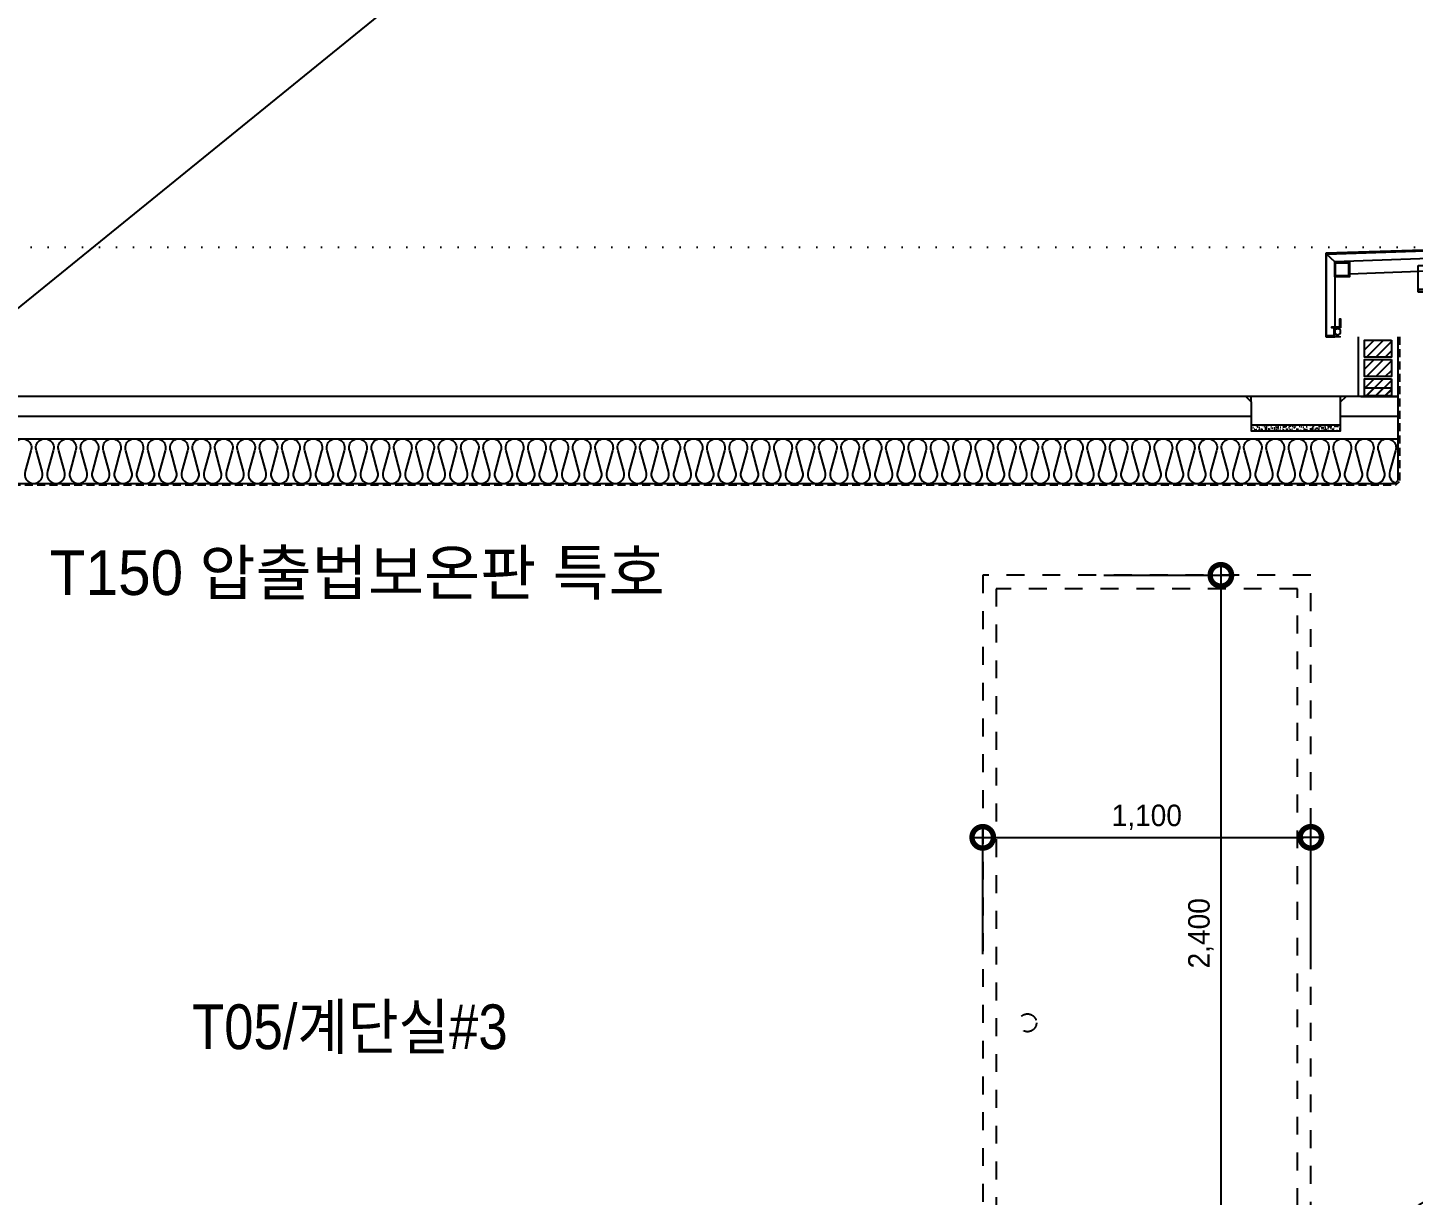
# Model space of a CAD drawing. Header units: millimetres. Extents: x -37526 to 92296, y -340 to 26760.
# Drawn here: x 8458 to 13103, y 18932 to 22846 of the extents above; entities that cross this region are included whole.
import ezdxf
from ezdxf.enums import TextEntityAlignment as Align

# ---------------------------------------------------------------- set-up
doc = ezdxf.new("R2010")
doc.units = ezdxf.units.MM
doc.header["$LTSCALE"] = 60
for name, pattern in [('DOT', [6.35, 0, -6.35]), ('HID', [2.3, 1.5, -0.8]), ('HIDDEN', [2, 1, -1])]:
    doc.linetypes.add(name, pattern=pattern)
doc.layers.get('Defpoints').update_dxf_attribs({"color": 151})
for name, color, linetype, plot in [('#체크사항0208', 20, 'Continuous', False), ('NOPLOT', 191, 'Continuous', False), ('NOPLOT-DIM', 191, 'Continuous', False), ('NOPLOT-TEXT', 11, 'Continuous', False), ('NOPLOT-단열', 21, 'Continuous', False)]:
    doc.layers.add(name, color=color, linetype=linetype, plot=plot)
for name, color, linetype in [('0-Sheet', 7, 'Continuous'), ('A-DIM', 7, 'Continuous'), ('A-DOOR-ELE', 5, 'Continuous'), ('A-ETC-8', 8, 'Continuous'), ('A-FIN', 6, 'Continuous'), ('A-FIN-8', 8, 'Continuous'), ('A-FIN-9', 7, 'Continuous'), ('A-hat', 8, 'Continuous'), ('A-HAT-9', 9, 'Continuous'), ('A-HAT-WIREMESH', 9, 'g_mesh'), ('A-WALL', 3, 'Continuous'), ('A-WP', 1, 'HID'), ('cen', 1, 'Continuous'), ('INSUL', 8, 'Continuous')]:
    doc.layers.add(name, color=color, linetype=linetype)
doc.styles.add('Gdim', font='Dotum.ttf')
doc.styles.add('Gtx', font='Dotum.ttf')
doc.linetypes.add('g_mesh', pattern='A,10,-0.8,["X",Gdim,S=0.6,R=0,X=-0.15,Y=-0.3],-0.8', length=11.6)
doc.dimstyles.new('Gdim30(INT)', dxfattribs={"dimscale": 24, "dimtxt": 3, "dimasz": 1, "dimexe": 1.5, "dimexo": 2, "dimgap": 1, "dimtad": 1, "dimdec": 0, "dimzin": 0, "dimdsep": 46, "dimlunit": 6, "dimtxsty": 'Gdim', "dimblk": 'ToneDOT', "dimcen": 1.5, "dimdle": 1.5, "dimclrd": 1, "dimclre": 1, "dimclrt": 256, "dimadec": 1, "dimazin": 0, "dimtfac": 1, "dimtdec": 0, "dimtix": 1, "dimtmove": 2, "dimatfit": 3, "dimldrblk": 'DOT', "dimfxl": 0, "dimtolj": 1, "dimtzin": 0, "dimlwd": -1, "dimlwe": -1, "dimarcsym": 0})

# ---------------------------------------------------------------- blocks, each defined once
blk = doc.blocks.new('ToneDOT')
at = {"layer": 'A-DIM', "color": 1, "linetype": 'ByBlock'}
blk.add_line((1.5, 0), (-1.5, 0), dxfattribs=at)
at = {"layer": 'A-DIM', "color": 1, "linetype": 'ByBlock', "const_width": 3}
blk.add_lwpolyline([(0.375, 0, 1), (-0.375, 0, 1)], format="xyb", close=True, dxfattribs=at)
blk = doc.blocks.new('*D39')
at = {"layer": 'Defpoints', "color": 0, "transparency": 16777216}
for p in [(394.5, 2436), (394.5, 36), (834.4, 36)]:
    blk.add_point(p, dxfattribs=at)
at = {"layer": 'NOPLOT-DIM', "color": 1, "transparency": 16777216}
for p, q in [((442.5, 2436), (870.4, 2436)), ((834.4, 2412), (834.4, 60)), ((442.5, 36), (870.4, 36))]:
    blk.add_line(p, q, dxfattribs=at)
at = {"layer": 'NOPLOT-DIM', "color": 1, "transparency": 16777216, "xscale": 24, "yscale": 24, "zscale": 24}
for p, rotation in [((834.4, 2436), 90), ((834.4, 36), 270)]:
    blk.add_blockref('ToneDOT', p, dxfattribs=dict(at, rotation=rotation))
at = {"layer": 'NOPLOT-DIM', "transparency": 16777216, "insert": (767.4, 1236), "char_height": 72, "attachment_point": 5, "rotation": 90, "style": 'Gdim'}
blk.add_mtext('\\A1;2,400', dxfattribs=at)
blk = doc.blocks.new('_Dot')
at = {"color": 0, "linetype": 'ByBlock', "lineweight": -2}
blk.add_line((-0.5, 0), (-1, 0), dxfattribs=at)
at = {"color": 0, "linetype": 'ByBlock', "const_width": 0.5}
blk.add_lwpolyline([(-0.25, 0, 1), (0.25, 0, 1)], format="xyb", close=True, dxfattribs=at)
blk = doc.blocks.new('*D40')
at = {"layer": 'Defpoints', "color": 0, "transparency": 16777216}
for p in [(1136, 1557.6), (36, 1117.7, 0), (1136, 1117.7, 0)]:
    blk.add_point(p, dxfattribs=at)
at = {"layer": 'NOPLOT-DIM', "color": 1, "transparency": 16777216}
for p, q in [((36, 1165.7), (36, 1593.6)), ((1136, 1165.7), (1136, 1593.6)), ((60, 1557.6), (1112, 1557.6))]:
    blk.add_line(p, q, dxfattribs=at)
at = {"layer": 'NOPLOT-DIM', "color": 1, "transparency": 16777216, "xscale": 24, "yscale": 24, "zscale": 24, "rotation": 180}
blk.add_blockref('ToneDOT', (36, 1557.6), dxfattribs=at)
at = {"layer": 'NOPLOT-DIM', "color": 1, "transparency": 16777216, "xscale": 24, "yscale": 24, "zscale": 24}
blk.add_blockref('ToneDOT', (1136, 1557.6), dxfattribs=at)
at = {"layer": 'NOPLOT-DIM', "transparency": 16777216, "insert": (586, 1624.6), "char_height": 72, "attachment_point": 5, "style": 'Gdim'}
blk.add_mtext('\\A1;1,100', dxfattribs=at)
blk = doc.blocks.new('A$C17189e19')
at = {"layer": 'A-HAT-9'}
h = blk.add_hatch(dxfattribs=at)
h.set_pattern_fill('AR-SAND', color=256, scale=0.3)
h.set_pattern_definition([(37.5, (-113396.389, 321843.363), (-0.4800094, 14.6823971), [0, -11.5824, 0, -12.954, 0, -12.3825]), (7.5, (-113396.389, 321843.363), (13.4856985, 21.504753), [0, -6.2484, 0, -10.4394, 0, -4.0005]), (327.5, (-113405.761, 321843.363), (23.7297711, 0.04311554), [0, -3.81, 0, -13.716, 0, -17.907]), (317.5, (-113405.761, 321843.363), (22.9066936, 6.6878797), [0, -1.905, 0, -8.9916, 0, -10.287])])
h.paths.add_polyline_path([(0, -96), (300, -96), (300, -116), (0, -116)])
at = {"layer": 'A-FIN'}
for points in [[(-18, 0), (0, -18), (0, -116), (300, -116), (300, -18), (318, 0)], [(0, -96), (300, -96)]]:
    blk.add_lwpolyline(points, dxfattribs=at)
at = {"layer": 'NOPLOT'}
for p, q in [((0, -18), (0, 0)), ((300, -18), (300, 0))]:
    blk.add_line(p, q, dxfattribs=at)
blk = doc.blocks.new('A$C632c858f')
at = {"layer": 'A-ETC-8'}
blk.add_arc((-2.8, 0), 24, 341.8248, 18.1752, dxfattribs=at)
blk.add_ellipse((34, 0), major_axis=(7.59, 0), ratio=0.987937, dxfattribs=at)
at = {"layer": 'NOPLOT'}
blk.add_line((0, 0), (58.4, 0), dxfattribs=at)
for points in [[(0, 7.5), (41, 7.5)], [(0, -7.5), (41, -7.5)]]:
    blk.add_lwpolyline(points, dxfattribs=at)
blk = doc.blocks.new('A$Cae507117')
at = {"layer": 'A-ETC-8'}
for points in [[(-50, 0), (-50, -50), (0, -50), (0, 0)], [(-46.8, -3.2), (-46.8, -46.8), (-3.2, -46.8), (-3.2, -3.2)]]:
    blk.add_lwpolyline(points, close=True, dxfattribs=at)
blk = doc.blocks.new('M12-STUD ANCHOR')
at = {"layer": 'A-ETC-8'}
for p, q in [((22.7, 48), (23.9, 49.2)), ((34.7, 48), (22.7, 48)), ((22.7, -20.8), (22.7, 48)), ((33.5, 49.2), (23.9, 49.2)), ((23.9, -20.8), (23.9, 49.2)), ((28.7, 54.2), (28.7, -55.8)), ((33.5, 49.2), (34.7, 48)), ((33.5, -20.8), (33.5, 49.2)), ((34.7, -20.8), (34.7, 48)), ((17.8, 33.7), (17.8, 40.7)), ((28.2, 30.2), (18, 31.2)), ((18, 28.2), (18, 31.2)), ((18, 31.2), (29.2, 31.2)), ((28.2, 27.2), (18, 28.2)), ((28.7, 42.2), (19.2, 42.2)), ((28.7, 32.2), (19.2, 32.2)), ((23.3, 33.7), (23.3, 40.7)), ((28.2, 27.2), (28.2, 30.2)), ((39.5, 28.2), (28.2, 28.2)), ((28.7, 42.2), (38.2, 42.2)), ((28.7, 32.2), (38.2, 32.2)), ((29.2, 29.2), (29.2, 32.2)), ((39.5, 31.2), (29.2, 32.2)), ((39.5, 28.2), (29.2, 29.2)), ((34.2, 33.7), (34.2, 40.7)), ((39.5, 28.2), (39.5, 31.2)), ((39.7, 33.7), (39.7, 40.7)), ((20.5, -38.8), (21.7, -20.8)), ((28.7, -38.8), (20.5, -38.8)), ((21.7, -20.8), (24.3, -20.8)), ((22.7, -18.4), (34.7, -18.4)), ((22.7, -38.8), (22.7, -48.4)), ((22.7, -41.2), (34.7, -41.2)), ((22.7, -42.4), (34.7, -42.4)), ((28.7, -20.8), (24.8, -20.8)), ((25.8, -32.3), (32, -26.1)), ((26.2, -32.6), (32.3, -26.5)), ((31.1, -35.9), (27.5, -35.9)), ((31.1, -36.4), (27.5, -36.4)), ((35.7, -20.8), (28.7, -20.8)), ((31.1, -38.8), (28.7, -38.8)), ((32.3, -38.8), (36.9, -38.8)), ((34.7, -38.8), (34.7, -48.4)), ((36.9, -38.8), (35.7, -20.8)), ((22.7, -48.4), (28.7, -48.4)), ((28.7, -50.8), (22.7, -48.4)), ((28.7, -50.8), (34.7, -48.4)), ((34.7, -48.4), (28.7, -48.4))]:
    blk.add_line(p, q, dxfattribs=at)
for centre, radius, start, end in [((19.2, 40.7), 1.47, 90, 180), ((19.2, 33.7), 1.47, 180, 270), ((21.8, 40.7), 1.47, 360, 90), ((21.8, 33.7), 1.47, 270, 360), ((24.7, 40.7), 1.47, 90, 180), ((24.7, 33.7), 1.47, 180, 270), ((32.8, 40.7), 1.47, 360, 90), ((32.8, 33.7), 1.47, 270, 360), ((35.7, 40.7), 1.47, 90, 180), ((35.7, 33.7), 1.47, 180, 270), ((38.2, 40.7), 1.47, 360, 90), ((38.2, 33.7), 1.47, 270, 360), ((27.7, -21.9), 3.6, 161.9622, 315), ((27.7, -21.9), 3.12, 159.0667, 315), ((27.5, -34), 2.4, 135, 270), ((27.5, -34), 1.92, 135, 270), ((31.1, -25.3), 1.68, 315, 135), ((31.1, -25.3), 1.2, 315, 135), ((31.1, -37.6), 1.68, 314.4153, 90), ((31.1, -37.6), 1.2, 270, 90)]:
    blk.add_arc(centre, radius, start, end, dxfattribs=at)
blk = doc.blocks.new('A$C7453124a')
at = {"layer": 'A-ETC-8'}
for points in [[(-40, 88.4), (40, 88.4), (40, 0), (-40, 0)], [(-40, 8), (-40, 0), (40, 0), (40, 8)], [(-20, 8), (20, 8), (20, 12), (-20, 12)]]:
    blk.add_lwpolyline(points, close=True, dxfattribs=at)
blk.add_blockref('M12-STUD ANCHOR', (-28.7, -16.2), dxfattribs=at)
blk = doc.blocks.new('A$C74a2a393')
at = {"layer": 'A-ETC-8', "elevation": 0}
for points in [[(-50, -100), (-50, 0), (0, 0), (0, -100)], [(-46.8, -96.8), (-46.8, -3.2), (-3.2, -3.2), (-3.2, -96.8)]]:
    blk.add_lwpolyline(points, close=True, dxfattribs=at)
blk = doc.blocks.new('A$Cbf7c2b19')
at = {"layer": '0-Sheet'}
for p, q in [((0, 0, 0), (0, -280)), ((-3, -277), (-3, -2.9, 0)), ((-42, -253), (-42, -250)), ((-42, -250), (-30, -250)), ((-30, -253), (-42, -253)), ((-30, -280), (-30, -253)), ((-27, -250), (-27, -277)), ((-27, -277), (-3, -277)), ((0, -280), (-30, -280))]:
    blk.add_line(p, q, dxfattribs=at)
at = {"layer": 'A-ETC-8'}
for p, q in [((-600, -8.5), (-627, 17, 0)), ((-30, -29.1, 0), (-3, -3, 0)), ((-30, -29.1, 0), (-30, -250)), ((-627, -77), (-600, -50)), ((-558, -77), (-558, -50)), ((-80, -68.7, 0), (-505, -52.6, 0))]:
    blk.add_line(p, q, dxfattribs=at)
blk.add_lwpolyline([(-558, -50), (-600, -50), (-600, -8.5), (-30, -29.1)], dxfattribs=at)
at = {"layer": 'A-ETC-8', "elevation": 0}
blk.add_lwpolyline([(-50, -250), (-20, -250), (-20, -247), (-47, -247), (-47, -220), (-50, -220)], close=True, dxfattribs=at)
at = {"layer": 'A-ETC-8'}
blk.add_arc((-40, -343.7), 64.5, 81.0843, 98.9157, dxfattribs=at)
blk.add_ellipse((-40, -263.5), major_axis=(0, 10), ratio=0.999542, dxfattribs=at)
at = {"layer": 'A-FIN-9'}
for p, q in [((-630, -80), (-630, 20, 0)), ((-630, 20, 0), (0, 0, 0)), ((-3, -3, 0), (-627, 17, 0)), ((-627, 17, 0), (-627, -77)), ((-558, -80), (-630, -80)), ((-627, -77), (-555, -77)), ((-558, -87), (-558, -80)), ((-555, -87), (-558, -87)), ((-555, -77), (-555, -87))]:
    blk.add_line(p, q, dxfattribs=at)
at = {"layer": 'A-ETC-8'}
for name, p in [('A$C74a2a393', (-505, -11.9, 0)), ('A$Cae507117', (-30, -29.1, 0))]:
    blk.add_blockref(name, p, dxfattribs=at)
at = {"layer": 'A-ETC-8', "xscale": -1}
blk.add_blockref('A$C7453124a', (-350, -130), dxfattribs=at)
at = {"layer": 'A-ETC-8', "xscale": -1, "rotation": 180}
blk.add_blockref('A$C632c858f', (-600, -87.5), dxfattribs=at)
blk = doc.blocks.new('A$Ca38c1581')
at = {"layer": 'A-DOOR-ELE', "linetype": 'HIDDEN', "elevation": 0}
for points in [[(1136, 2436), (36, 2436), (36, 36), (1136, 36)], [(1091, 2391), (81, 2391), (81, 81), (1091, 81)]]:
    blk.add_lwpolyline(points, close=True, dxfattribs=at)
at = {"layer": 'A-DOOR-ELE', "linetype": 'HIDDEN'}
blk.add_circle((186, 936, 0), 30, dxfattribs=at)
at = {"layer": 'NOPLOT-DIM'}
for base, p1, p2, angle, picture, middle in [((834.4, 36), (394.5, 2436), (394.5, 36), 90, '*D39', (767.4, 1236)), ((1136, 1557.6), (36, 1117.7, 0), (1136, 1117.7, 0), 180, '*D40', (586, 1624.6))]:
    dim = blk.add_linear_dim(base=base, p1=p1, p2=p2, angle=angle, dimstyle='Gdim30(INT)', dxfattribs=at)
    dim.commit()
    dim.dimension.update_dxf_attribs({"geometry": picture, "text_midpoint": middle})

msp = doc.modelspace()

# ---------------------------------------------------------------- hatches: boundary and pattern name
at = {"layer": 'A-hat', "lineweight": -3}
h = msp.add_hatch(dxfattribs=at)
h.set_pattern_fill('ANSI31', color=256, scale=7, style=0)
h.set_pattern_definition([(45, (-76296.025, 24120.123), (-15.715448, 15.715448), [])])
h.paths.add_polyline_path([(12939.9, 21798.5), (13029.9, 21798.5), (13029.9, 21741.5), (12939.9, 21741.5)])
h = msp.add_hatch(dxfattribs=at)
h.set_pattern_fill('ANSI31', color=256, scale=7, style=0)
h.set_pattern_definition([(45, (-76296.025, 24055.123), (-15.715448, 15.715448), [])])
h.paths.add_polyline_path([(12939.9, 21733.5), (13029.9, 21733.5), (13029.9, 21676.5), (12939.9, 21676.5)])
h = msp.add_hatch(dxfattribs=at)
h.set_pattern_fill('ANSI31', color=256, scale=7, style=0)
h.set_pattern_definition([(45, (-76296.025, 23990.123), (-15.715448, 15.715448), [])])
h.paths.add_polyline_path([(12939.9, 21668.5), (13029.9, 21668.5), (13029.9, 21611.5), (12939.9, 21611.5)])
h = msp.add_hatch(dxfattribs=at)
h.set_pattern_fill('ANSI31', color=256, scale=7, style=0)
h.set_pattern_definition([(45, (-76296.025, 23960.123), (-15.715448, 15.715448), [])])
h.paths.add_polyline_path([(13029.9, 21610), (12939.9, 21610), (12939.9, 21638.5), (13029.9, 21638.5)])

# ---------------------------------------------------------------- linework, layer by layer
at = {"layer": '#체크사항0208'}
msp.add_lwpolyline([(4594.6, 18795.7), (13173.3, 25759.8), (15030.4, 18812.5)], dxfattribs=at)
msp.add_lwpolyline([(13530.4, 18812.5, 0.520567), (13030.4, 18812.5, 0.520567), (12774.5, 18568.3, 0.520567), (12774.5, 18068.3, 0.520567), (12774.5, 17568.3, 0.520567), (12774.5, 17068.3, 0.520567), (12774.5, 16772.4, 0.520567), (13274.5, 16772.4, 0.520567)], format="xyb", dxfattribs=at)
at = {"layer": 'A-FIN'}
for p, q in [((12919.9, 21610), (12919.9, 21810)), ((13051.9, 21610, 0), (7377.9, 21610, 0)), ((12927.9, 21610, 0), (13051.9, 21610, 0))]:
    msp.add_line(p, q, dxfattribs=at)
at = {"layer": 'A-FIN-8'}
for p, q in [((13051.9, 21810), (13051.9, 21328.2)), ((13041.7, 21318, 0), (13051.9, 21328.2, 0)), ((6878.2, 21318, 0), (13041.7, 21318, 0))]:
    msp.add_line(p, q, dxfattribs=at)
at = {"layer": 'A-HAT-WIREMESH', "ltscale": 0.6}
for p, q in [((12559.9, 21543), (7359.9, 21543, 0)), ((13051.9, 21543, 0), (12859.9, 21543))]:
    msp.add_line(p, q, dxfattribs=at)
at = {"layer": 'A-WALL', "elevation": 0}
for points in [[(13029.9, 21798.5), (13029.9, 21741.5), (12939.9, 21741.5), (12939.9, 21798.5)], [(13029.9, 21733.5), (13029.9, 21676.5), (12939.9, 21676.5), (12939.9, 21733.5)], [(13029.9, 21668.5), (13029.9, 21611.5), (12939.9, 21611.5), (12939.9, 21668.5)], [(13029.9, 21638.5), (13029.9, 21610), (12939.9, 21610), (12939.9, 21638.5)]]:
    msp.add_lwpolyline(points, close=True, dxfattribs=at)
at = {"layer": 'A-WP', "ltscale": 0.3}
for p, q in [((13056.9, 21810), (13056.9, 21325.1)), ((13044.8, 21313, 0), (13056.9, 21325.1, 0)), ((6875.1, 21313, 0), (13044.8, 21313, 0))]:
    msp.add_line(p, q, dxfattribs=at)
at = {"layer": 'cen', "color": 11, "linetype": 'DOT', "ltscale": 0.15}
msp.add_line((3260, 22110), (21320, 22110), dxfattribs=at)
at = {"layer": 'INSUL'}
msp.add_line((6867.9, 21468, 0), (13051.9, 21468, 0), dxfattribs=at)
at = {"layer": 'INSUL', "elevation": 0}
msp.add_lwpolyline([(8412.6, 21427.4, -1.449198), (8468.7, 21427.4), (8450.1, 21358.7, 0.524856), (8478.2, 21318, 0.524856), (8506.2, 21358.7), (8487.6, 21427.4, -1.449198), (8543.7, 21427.4), (8525.1, 21358.7, 0.524856), (8553.2, 21318, 0.524856), (8581.2, 21358.7), (8562.6, 21427.4, -1.449198), (8618.7, 21427.4), (8600.1, 21358.7, 0.524856), (8628.2, 21318, 0.524856), (8656.2, 21358.7), (8637.6, 21427.4, -1.449198), (8693.7, 21427.4), (8675.1, 21358.7, 0.524856), (8703.2, 21318, 0.524856), (8731.2, 21358.7), (8712.6, 21427.4, -1.449198), (8768.7, 21427.4), (8750.1, 21358.7, 0.524856), (8778.2, 21318, 0.524856), (8806.2, 21358.7), (8787.6, 21427.4, -1.449198), (8843.7, 21427.4), (8825.1, 21358.7, 0.524856), (8853.2, 21318, 0.524856), (8881.2, 21358.7), (8862.6, 21427.4, -1.449198), (8918.7, 21427.4), (8900.1, 21358.7, 0.524856), (8928.2, 21318, 0.524856), (8956.2, 21358.7), (8937.6, 21427.4, -1.449198), (8993.7, 21427.4), (8975.1, 21358.7, 0.524856), (9003.2, 21318, 0.524856), (9031.2, 21358.7), (9012.6, 21427.4, -1.449198), (9068.7, 21427.4), (9050.1, 21358.7, 0.524856), (9078.2, 21318, 0.524856), (9106.2, 21358.7), (9087.6, 21427.4, -1.449198), (9143.7, 21427.4), (9125.1, 21358.7, 0.524856), (9153.2, 21318, 0.524856), (9181.2, 21358.7), (9162.6, 21427.4, -1.449198), (9218.7, 21427.4), (9200.1, 21358.7, 0.524856), (9228.2, 21318, 0.524856), (9256.2, 21358.7), (9237.6, 21427.4, -1.449198), (9293.7, 21427.4), (9275.1, 21358.7, 0.524856), (9303.2, 21318, 0.524856), (9331.2, 21358.7), (9312.6, 21427.4, -1.449198), (9368.7, 21427.4), (9350.1, 21358.7, 0.524856), (9378.2, 21318, 0.524856), (9406.2, 21358.7), (9387.6, 21427.4, -1.449198), (9443.7, 21427.4), (9425.1, 21358.7, 0.524856), (9453.2, 21318, 0.524856), (9481.2, 21358.7), (9462.6, 21427.4, -1.449198), (9518.7, 21427.4), (9500.1, 21358.7, 0.524856), (9528.2, 21318, 0.524856), (9556.2, 21358.7), (9537.6, 21427.4, -1.449198), (9593.7, 21427.4), (9575.1, 21358.7, 0.524856), (9603.2, 21318, 0.524856), (9631.2, 21358.7), (9612.6, 21427.4, -1.449198), (9668.7, 21427.4), (9650.1, 21358.7, 0.524856), (9678.2, 21318, 0.524856), (9706.2, 21358.7), (9687.6, 21427.4, -1.449198), (9743.7, 21427.4), (9725.1, 21358.7, 0.524856), (9753.2, 21318, 0.524856), (9781.2, 21358.7), (9762.6, 21427.4, -1.449198), (9818.7, 21427.4), (9800.1, 21358.7, 0.524856), (9828.2, 21318, 0.524856), (9856.2, 21358.7), (9837.6, 21427.4, -1.449198), (9893.7, 21427.4), (9875.1, 21358.7, 0.524856), (9903.2, 21318, 0.524856), (9931.2, 21358.7), (9912.6, 21427.4, -1.449198), (9968.7, 21427.4), (9950.1, 21358.7, 0.524856), (9978.2, 21318, 0.524856), (10006.2, 21358.7), (9987.6, 21427.4, -1.449198), (10043.7, 21427.4), (10025.1, 21358.7, 0.524856), (10053.2, 21318, 0.524856), (10081.2, 21358.7), (10062.6, 21427.4, -1.449198), (10118.7, 21427.4), (10100.1, 21358.7, 0.524856), (10128.2, 21318, 0.524856), (10156.2, 21358.7), (10137.6, 21427.4, -1.449198), (10193.7, 21427.4), (10175.1, 21358.7, 0.524856), (10203.2, 21318, 0.524856), (10231.2, 21358.7), (10212.6, 21427.4, -1.449198), (10268.7, 21427.4), (10250.1, 21358.7, 0.524856), (10278.2, 21318, 0.524856), (10306.2, 21358.7), (10287.6, 21427.4, -1.449198), (10343.7, 21427.4), (10325.1, 21358.7, 0.524856), (10353.2, 21318, 0.524856), (10381.2, 21358.7), (10362.6, 21427.4, -1.449198), (10418.7, 21427.4), (10400.1, 21358.7, 0.524856), (10428.2, 21318, 0.524856), (10456.2, 21358.7), (10437.6, 21427.4, -1.449198), (10493.7, 21427.4), (10475.1, 21358.7, 0.524856), (10503.2, 21318, 0.524856), (10531.2, 21358.7), (10512.6, 21427.4, -1.449198), (10568.7, 21427.4), (10550.1, 21358.7, 0.524856), (10578.2, 21318, 0.524856), (10606.2, 21358.7), (10587.6, 21427.4, -1.449198), (10643.7, 21427.4), (10625.1, 21358.7, 0.524856), (10653.2, 21318, 0.524856), (10681.2, 21358.7), (10662.6, 21427.4, -1.449198), (10718.7, 21427.4), (10700.1, 21358.7, 0.524856), (10728.2, 21318, 0.524856), (10756.2, 21358.7), (10737.6, 21427.4, -1.449198), (10793.7, 21427.4), (10775.1, 21358.7, 0.524856), (10803.2, 21318, 0.524856), (10831.2, 21358.7), (10812.6, 21427.4, -1.449198), (10868.7, 21427.4), (10850.1, 21358.7, 0.524856), (10878.2, 21318, 0.524856), (10906.2, 21358.7), (10887.6, 21427.4, -1.449198), (10943.7, 21427.4), (10925.1, 21358.7, 0.524856), (10953.2, 21318, 0.524856), (10981.2, 21358.7), (10962.6, 21427.4, -1.449198), (11018.7, 21427.4), (11000.1, 21358.7, 0.524856), (11028.2, 21318, 0.524856), (11056.2, 21358.7), (11037.6, 21427.4, -1.449198), (11093.7, 21427.4), (11075.1, 21358.7, 0.524856), (11103.2, 21318, 0.524856), (11131.2, 21358.7), (11112.6, 21427.4, -1.449198), (11168.7, 21427.4), (11150.1, 21358.7, 0.524856), (11178.2, 21318, 0.524856), (11206.2, 21358.7), (11187.6, 21427.4, -1.449198), (11243.7, 21427.4), (11225.1, 21358.7, 0.524856), (11253.2, 21318, 0.524856), (11281.2, 21358.7), (11262.6, 21427.4, -1.449198), (11318.7, 21427.4), (11300.1, 21358.7, 0.524856), (11328.2, 21318, 0.524856), (11356.2, 21358.7), (11337.6, 21427.4, -1.449198), (11393.7, 21427.4), (11375.1, 21358.7, 0.524856), (11403.2, 21318, 0.524856), (11431.2, 21358.7), (11412.6, 21427.4, -1.449198), (11468.7, 21427.4), (11450.1, 21358.7, 0.524856), (11478.2, 21318, 0.524856), (11506.2, 21358.7), (11487.6, 21427.4, -1.449198), (11543.7, 21427.4), (11525.1, 21358.7, 0.524856), (11553.2, 21318, 0.524856), (11581.2, 21358.7), (11562.6, 21427.4, -1.449198), (11618.7, 21427.4), (11600.1, 21358.7, 0.524856), (11628.2, 21318, 0.524856), (11656.2, 21358.7), (11637.6, 21427.4, -1.449198), (11693.7, 21427.4), (11675.1, 21358.7, 0.524856), (11703.2, 21318, 0.524856), (11731.2, 21358.7), (11712.6, 21427.4, -1.449198), (11768.7, 21427.4), (11750.1, 21358.7, 0.524856), (11778.2, 21318, 0.524856), (11806.2, 21358.7), (11787.6, 21427.4, -1.449198), (11843.7, 21427.4), (11825.1, 21358.7, 0.524856), (11853.2, 21318, 0.524856), (11881.2, 21358.7), (11862.6, 21427.4, -1.449198), (11918.7, 21427.4), (11900.1, 21358.7, 0.524856), (11928.2, 21318, 0.524856), (11956.2, 21358.7), (11937.6, 21427.4, -1.449198), (11993.7, 21427.4), (11975.1, 21358.7, 0.524856), (12003.2, 21318, 0.524856), (12031.2, 21358.7), (12012.6, 21427.4, -1.449198), (12068.7, 21427.4), (12050.1, 21358.7, 0.524856), (12078.2, 21318, 0.524856), (12106.2, 21358.7), (12087.6, 21427.4, -1.449198), (12143.7, 21427.4), (12125.1, 21358.7, 0.524856), (12153.2, 21318, 0.524856), (12181.2, 21358.7), (12162.6, 21427.4, -1.449198), (12218.7, 21427.4), (12200.1, 21358.7, 0.524856), (12228.2, 21318, 0.524856), (12256.2, 21358.7), (12237.6, 21427.4, -1.449198), (12293.7, 21427.4), (12275.1, 21358.7, 0.524856), (12303.2, 21318, 0.524856), (12331.2, 21358.7), (12312.6, 21427.4, -1.449198), (12368.7, 21427.4), (12350.1, 21358.7, 0.524856), (12378.2, 21318, 0.524856), (12406.2, 21358.7), (12387.6, 21427.4, -1.449198), (12443.7, 21427.4), (12425.1, 21358.7, 0.524856), (12453.2, 21318, 0.524856), (12481.2, 21358.7), (12462.6, 21427.4, -1.449198), (12518.7, 21427.4), (12500.1, 21358.7, 0.524856), (12528.2, 21318, 0.524856), (12556.2, 21358.7), (12537.6, 21427.4, -1.449198), (12593.7, 21427.4), (12575.1, 21358.7, 0.524856), (12603.2, 21318, 0.524856), (12631.2, 21358.7), (12612.6, 21427.4, -1.449198), (12668.7, 21427.4), (12650.1, 21358.7, 0.524856), (12678.2, 21318, 0.524856), (12706.2, 21358.7), (12687.6, 21427.4, -1.449198), (12743.7, 21427.4), (12725.1, 21358.7, 0.524856), (12753.2, 21318, 0.524856), (12781.2, 21358.7), (12762.6, 21427.4, -1.449198), (12818.7, 21427.4), (12800.1, 21358.7, 0.524856), (12828.2, 21318, 0.524856), (12856.2, 21358.7), (12837.6, 21427.4, -1.449198), (12893.7, 21427.4), (12875.1, 21358.7, 0.524856), (12903.2, 21318, 0.524856), (12931.2, 21358.7), (12912.6, 21427.4, -1.449198), (12968.7, 21427.4), (12950.1, 21358.7, 0.524856), (12978.2, 21318, 0.524856), (13006.2, 21358.7), (12987.6, 21427.4, -1.449198), (13043.7, 21427.4), (13025.1, 21358.7, 0.423131), (13043.4, 21319.6)], format="xyb", dxfattribs=at)

# ---------------------------------------------------------------- block references
at = {"layer": '0-Sheet', "xscale": -1}
msp.add_blockref('A$Cbf7c2b19', (12809.9, 22090), dxfattribs=at)
at = {"layer": 'A-DOOR-ELE'}
msp.add_blockref('A$Ca38c1581', (11624, 18574, 0), dxfattribs=at)
at = {"layer": 'A-FIN'}
msp.add_blockref('A$C17189e19', (12559.9, 21610), dxfattribs=at)

# ---------------------------------------------------------------- texts
at = {"layer": 'NOPLOT-TEXT', "color": 1, "style": 'Gtx', "width": 0.9}
msp.add_text('T05/계단실#3', height=150, dxfattribs=at).set_placement((9538.3, 19498.2, 0), align=Align.MIDDLE)
at = {"layer": 'NOPLOT-단열', "style": 'Gtx'}
msp.add_text('T150 압출법보온판 특호', height=150, dxfattribs=at).set_placement((8532.1, 21019), align=Align.MIDDLE_LEFT)

doc.saveas('drawing.dxf')
